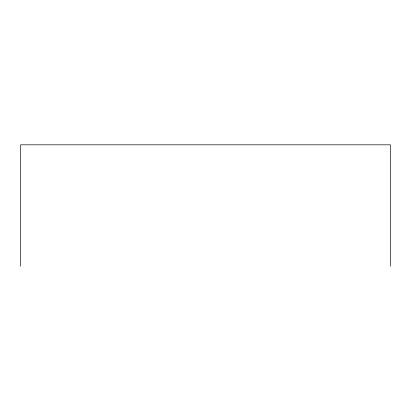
<?xml version="1.0" encoding="UTF-8"?>
<svg xmlns="http://www.w3.org/2000/svg" width="411" height="411" viewBox="0 0 411 411"><rect width="100%" height="100%" fill="white"/><g stroke="black" fill="none" stroke-linecap="round" stroke-linejoin="round"><path stroke-width="0.62" d="M390.45 266.184L390.45 144.816L20.55 144.816L20.55 266.184"/></g></svg>
